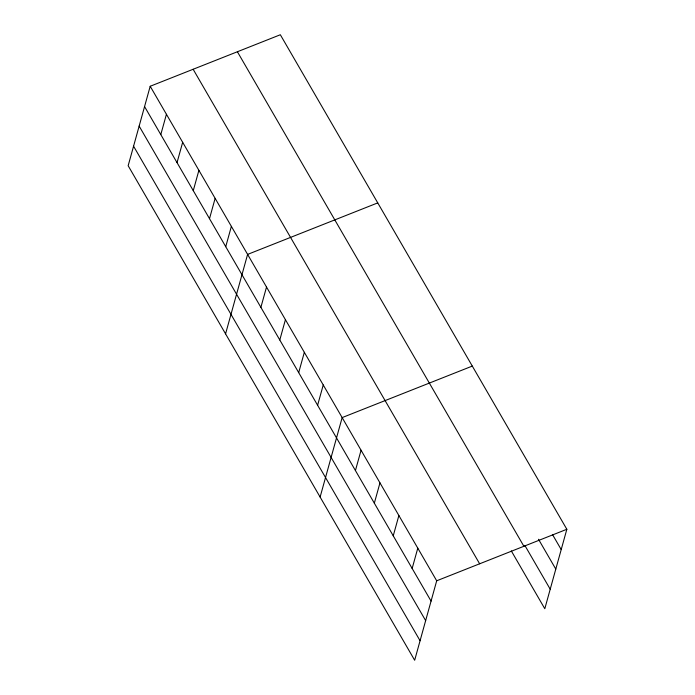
<?xml version="1.0" encoding="UTF-8"?>
<svg xmlns="http://www.w3.org/2000/svg" width="695" height="695" viewBox="0 0 695 695"><rect width="100%" height="100%" fill="white"/><g stroke="black" fill="none" stroke-linecap="round" stroke-linejoin="round"><path stroke-width="1.04" d="M150.198 86.267L128.158 165.723L414.663 660.25L436.695 580.794L150.198 86.267L280.337 34.75L566.842 529.277L544.802 608.733L511.311 550.918M160.797 134.595L166.426 114.293M177.034 162.621L182.663 142.31M193.271 190.638L198.9 170.336M209.508 218.664L215.137 198.362M225.736 246.69L231.374 226.379M225.571 333.861L247.602 254.405L377.75 202.888M260.886 307.346L266.515 287.044M279.79 339.985L285.428 319.683M298.702 372.624L304.332 352.322M317.615 405.263L323.245 384.961M320.117 497.055L342.149 417.599L472.296 366.083M355.432 470.541L361.061 450.238M374.336 503.18L379.965 482.877M393.248 535.819L398.878 515.516M412.152 568.458L417.791 548.155M436.695 580.794L566.842 529.277M552.568 534.664L561.212 549.58M538.503 539.259L555.792 569.101M524.829 545.384L550.214 589.212M237.395 51.751L523.891 546.279M193.141 69.265L479.646 563.793M144.56 106.57L431.065 601.097M139.148 126.09L425.653 620.618M133.57 146.202L420.075 640.729"/></g></svg>
